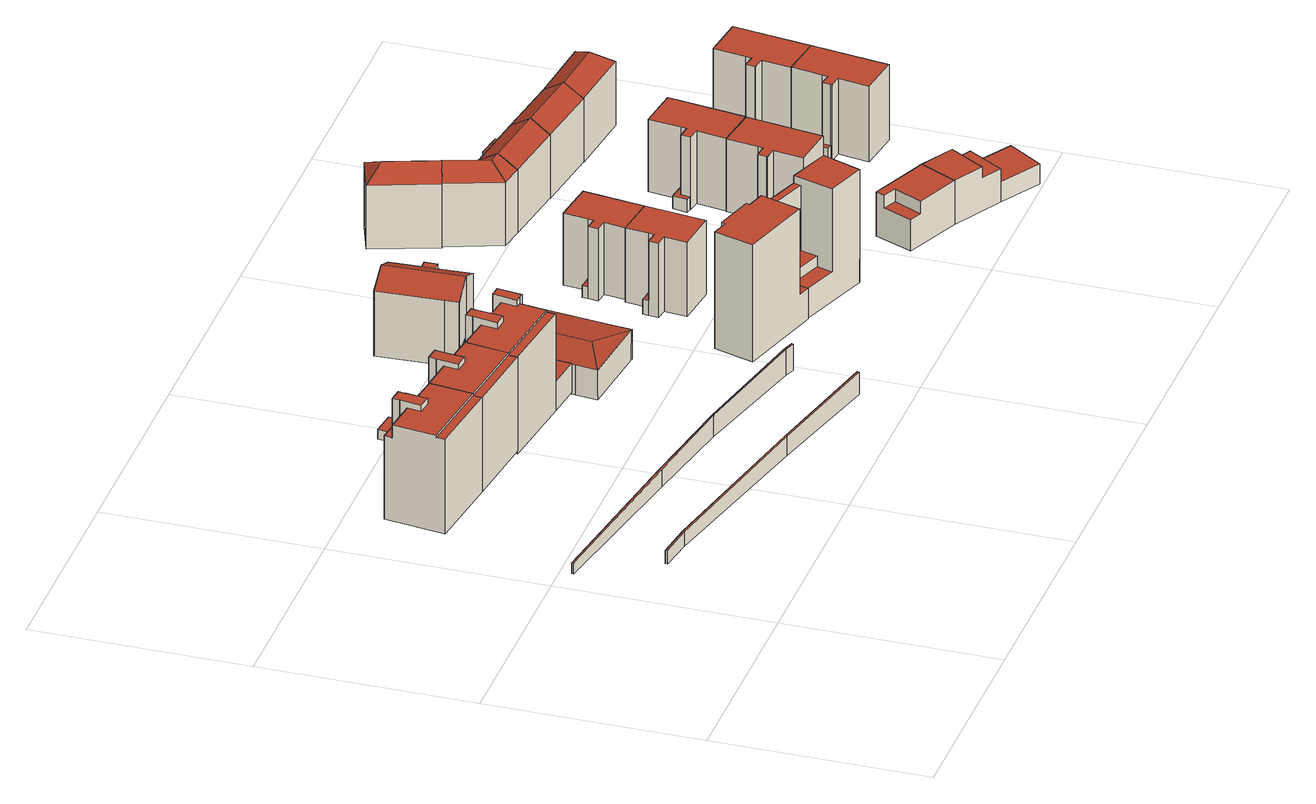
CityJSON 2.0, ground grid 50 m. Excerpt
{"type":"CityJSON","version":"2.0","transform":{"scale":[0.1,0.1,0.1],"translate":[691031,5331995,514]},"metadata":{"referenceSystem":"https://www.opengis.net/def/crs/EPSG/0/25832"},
"CityObjects":{
"building1":{"type":"Building","attributes":{"Gemeindeschluessel":"09162000","HoeheDach":"544.440","HoeheGrund":"519.430","Methode":"2000","NiedrigsteTraufeDesGebaeudes":"539.920","Geometrietyp2DReferenz":"3000","function":"31001_1000","roofType":"1000","measuredHeight":25.01,"storeysAboveGround":8},"geometry":[{"type":"MultiSurface","lod":"2","boundaries":[[[0,1,2,3,4,5,6,7]],[[8,9,10,11,12,13]],[[14,15,7,6]],[[16,13,12,17]],[[1,0,18,19]],[[20,21,22,23]],[[17,24,25,16]],[[26,3,2,27,28]],[[29,30,31,32]],[[33,34,5,4]],[[32,31,10,9]],[[11,10,31,30,28,22,21]],[[26,29,32,9,8,33,4,3]],[[15,25,24,20,23,18,0,7]],[[26,28,30,29]],[[19,27,2,1]],[[11,21,20,24,17,12]],[[22,28,27,19,18,23]],[[8,13,16,25,15,14,34,33]],[[34,14,6,5]]],"semantics":{"surfaces":[{"type":"WallSurface"},{"type":"RoofSurface"},{"type":"GroundSurface"}],"values":[0,0,0,1,0,0,0,0,0,0,0,1,2,1,0,1,0,0,0,1]}}]},
"building2":{"type":"Building","attributes":{"Gemeindeschluessel":"09162000","HoeheDach":"523.778","HoeheGrund":"518.305","Methode":"2000","NiedrigsteTraufeDesGebaeudes":"521.542","Geometrietyp2DReferenz":"3000","function":"51009_1700","roofType":"1000","measuredHeight":5.47},"geometry":[{"type":"MultiSurface","lod":"2","boundaries":[[[35,36,37,38]],[[38,37,39,40]],[[41,42,43,44]],[[45,46,47,48]],[[40,39,49,50]],[[48,41,44,35,38,40,50,45]],[[46,49,39,37,36,43,42,47]],[[50,49,46,45]],[[44,43,36,35]],[[48,47,42,41]]],"semantics":{"surfaces":[{"type":"WallSurface"},{"type":"GroundSurface"},{"type":"RoofSurface"}],"values":[0,0,0,0,0,1,2,0,0,0]}}]},
"building3":{"type":"Building","attributes":{"Gemeindeschluessel":"09162000","HoeheDach":"524.938","HoeheGrund":"518.530","Methode":"2000","NiedrigsteTraufeDesGebaeudes":"521.142","Geometrietyp2DReferenz":"3000","function":"51009_1700","roofType":"1000","measuredHeight":6.41},"geometry":[{"type":"MultiSurface","lod":"2","boundaries":[[[51,52,53,54]],[[55,56,57,58]],[[59,60,56,55]],[[61,59,55,58,62,63,64,51,54,65]],[[58,57,66,62]],[[61,67,60,59]],[[63,68,69,64]],[[70,53,52,69,68,66,57,56,60,67]],[[64,69,52,51]],[[65,70,67,61]],[[54,53,70,65]],[[62,66,68,63]]],"semantics":{"surfaces":[{"type":"WallSurface"},{"type":"GroundSurface"},{"type":"RoofSurface"}],"values":[0,0,0,1,0,0,0,2,0,0,0,0]}}]},
"building4":{"type":"Building","attributes":{"Gemeindeschluessel":"09162000","HoeheDach":"544.410","HoeheGrund":"519.430","Methode":"2000","NiedrigsteTraufeDesGebaeudes":"540.010","Geometrietyp2DReferenz":"3000","function":"31001_1000","roofType":"1000","measuredHeight":24.98,"storeysAboveGround":8},"geometry":[{"type":"MultiSurface","lod":"2","boundaries":[[[71,72,73,33]],[[74,75,76,77]],[[78,79,72,71,80,74,77,81]],[[71,33,8,82,83,84,85,80]],[[86,87,88,89,90,91]],[[74,80,85,92,75]],[[92,93,94,95,76,75]],[[96,97,90,89]],[[97,96,98,8,33,73,99,100]],[[76,95,81,77]],[[84,101,92,85]],[[94,93,86,91]],[[82,87,102,83]],[[89,88,98,96]],[[72,79,99,73]],[[82,8,98,88,87]],[[79,78,100,99]],[[78,81,95,94,91,90,97,100]],[[83,102,101,84]],[[92,101,102,87,86,93]]],"semantics":{"surfaces":[{"type":"WallSurface"},{"type":"RoofSurface"},{"type":"GroundSurface"}],"values":[0,1,0,2,0,0,0,0,0,0,0,0,0,1,1,0,0,1,0,1]}}]},
"building5":{"type":"Building","attributes":{"Gemeindeschluessel":"09162000","HoeheDach":"521.762","HoeheGrund":"519.450","Methode":"1000","NiedrigsteTraufeDesGebaeudes":"521.762","Geometrietyp2DReferenz":"3000","function":"31001_2000","roofType":"1000","measuredHeight":2.31},"geometry":[{"type":"MultiSurface","lod":"2","boundaries":[[[103,104,105,106]],[[107,108,109,110]],[[106,107,110,103]],[[103,110,109,104]],[[104,109,108,105]],[[105,108,107,106]]],"semantics":{"surfaces":[{"type":"GroundSurface"},{"type":"RoofSurface"},{"type":"WallSurface"}],"values":[0,1,2,2,2,2]}}]},
"building6":{"type":"Building","attributes":{"Gemeindeschluessel":"09162000","HoeheDach":"544.470","HoeheGrund":"518.720","Methode":"2000","NiedrigsteTraufeDesGebaeudes":"539.990","Geometrietyp2DReferenz":"3000","function":"31001_1000","roofType":"1000","measuredHeight":25.75,"storeysAboveGround":8},"geometry":[{"type":"MultiSurface","lod":"2","boundaries":[[[111,112,113,114,115,116]],[[117,118,111,116]],[[119,120,74,113,112]],[[121,122,120,119,123,124,125,126,127,128,129]],[[124,130,131,125]],[[119,112,132,123]],[[133,77,74,120,122,72,134,135]],[[123,132,130,124]],[[77,133,115,114]],[[121,136,72,122]],[[137,138,139,140,141,142,143]],[[114,113,74,77]],[[126,125,131,144,145,143,142]],[[121,129,139,138,146,147,148,136]],[[127,141,140,128]],[[128,140,139,129]],[[149,145,144,150]],[[131,130,132,112,111,118]],[[133,135,147,146,151,152,153,117,116,115]],[[137,143,145,149,152,151]],[[146,138,137,151]],[[136,148,134,72]],[[148,147,135,134]],[[126,142,141,127]],[[150,153,152,149]],[[131,118,117,153,150,144]]],"semantics":{"surfaces":[{"type":"WallSurface"},{"type":"GroundSurface"},{"type":"RoofSurface"}],"values":[0,0,0,1,0,0,0,0,0,0,2,2,0,0,0,0,2,2,2,0,0,2,0,0,0,0]}}]},
"building7":{"type":"Building","attributes":{"Gemeindeschluessel":"09162000","HoeheDach":"521.721","HoeheGrund":"519.370","Methode":"1000","NiedrigsteTraufeDesGebaeudes":"521.721","Geometrietyp2DReferenz":"3000","function":"31001_2000","roofType":"1000","measuredHeight":2.35},"geometry":[{"type":"MultiSurface","lod":"2","boundaries":[[[154,155,156,157]],[[157,156,158,159]],[[160,158,156,155]],[[154,157,159,161]],[[161,160,155,154]],[[159,158,160,161]]],"semantics":{"surfaces":[{"type":"WallSurface"},{"type":"RoofSurface"},{"type":"GroundSurface"}],"values":[0,0,1,2,0,0]}}]},
"building8":{"type":"Building","attributes":{"Gemeindeschluessel":"09162000","HoeheDach":"525.774","HoeheGrund":"518.680","Methode":"1000","NiedrigsteTraufeDesGebaeudes":"525.774","Geometrietyp2DReferenz":"3000","function":"31001_2000","roofType":"1000","measuredHeight":7.09},"geometry":[{"type":"MultiSurface","lod":"2","boundaries":[[[162,163,164,165]],[[129,166,167,128]],[[128,167,163,162]],[[164,163,167,166,168]],[[165,164,168,121]],[[162,165,121,129,128]],[[121,168,166,129]]],"semantics":{"surfaces":[{"type":"WallSurface"},{"type":"RoofSurface"},{"type":"GroundSurface"}],"values":[0,0,0,1,0,2,0]}}]},
"building9":{"type":"Building","attributes":{"Gemeindeschluessel":"09162000","HoeheDach":"526.280","HoeheGrund":"518.330","Methode":"2000","NiedrigsteTraufeDesGebaeudes":"525.579","Geometrietyp2DReferenz":"3000","function":"31001_1000","roofType":"3200","measuredHeight":7.95,"storeysAboveGround":2},"geometry":[{"type":"MultiSurface","lod":"2","boundaries":[[[169,170,171,172,173,174]],[[175,176,170,169,177]],[[178,171,170,176]],[[179,180,181,172]],[[174,173,182,183,184,185,186]],[[187,188,189,186,185]],[[179,172,171,178]],[[177,169,174,186,189]],[[175,188,187,190,191,192,180,179,178,176]],[[191,183,182,192]],[[187,185,184,190]],[[190,184,183,191]],[[173,172,181,182]],[[180,192,182,181]],[[175,177,189,188]]],"semantics":{"surfaces":[{"type":"RoofSurface"},{"type":"WallSurface"},{"type":"GroundSurface"}],"values":[0,1,1,1,0,1,1,0,2,1,1,1,0,1,1]}}]},
"building10":{"type":"Building","attributes":{"Gemeindeschluessel":"09162000","HoeheDach":"522.539","HoeheGrund":"518.330","Methode":"1000","NiedrigsteTraufeDesGebaeudes":"522.539","Geometrietyp2DReferenz":"3000","function":"31001_2000","roofType":"1000","measuredHeight":4.21},"geometry":[{"type":"MultiSurface","lod":"2","boundaries":[[[192,180,193,194]],[[195,196,197,198]],[[195,198,193,180]],[[199,200,201,202]],[[192,199,202,203,196,195,180]],[[203,204,197,196]],[[193,198,197,204,201,200,194]],[[203,202,201,204]],[[199,192,194,200]]],"semantics":{"surfaces":[{"type":"WallSurface"},{"type":"GroundSurface"},{"type":"RoofSurface"}],"values":[0,0,0,0,1,0,2,0,0]}}]},
"building11":{"type":"Building","attributes":{"Gemeindeschluessel":"09162000","HoeheDach":"537.360","HoeheGrund":"518.570","Methode":"2000","NiedrigsteTraufeDesGebaeudes":"534.530","Geometrietyp2DReferenz":"3000","function":"31001_1000","roofType":"3100","measuredHeight":18.79,"storeysAboveGround":5},"geometry":[{"type":"MultiSurface","lod":"2","boundaries":[[[205,206,207,208]],[[209,210,211,212,213]],[[214,215,216,217]],[[218,219,220,221]],[[216,215,222,223,212,211,224]],[[225,218,221,226,214,217,227,210,209,228,229,230]],[[229,228,208,207]],[[227,224,211,210]],[[217,216,224,227]],[[209,213,208,228]],[[225,231,219,218]],[[225,230,206,205,231]],[[229,207,206,230]],[[226,222,215,214]],[[223,220,219,231,205,208,213,212]],[[226,221,220,223,222]]],"semantics":{"surfaces":[{"type":"RoofSurface"},{"type":"WallSurface"},{"type":"GroundSurface"}],"values":[0,1,1,1,0,2,1,1,1,1,1,1,1,1,0,1]}}]},
"building12":{"type":"Building","attributes":{"Gemeindeschluessel":"09162000","HoeheDach":"543.420","HoeheGrund":"514.666","Methode":"2000","NiedrigsteTraufeDesGebaeudes":"522.170","Geometrietyp2DReferenz":"3000","function":"31001_1000","roofType":"1000","measuredHeight":28.75,"storeysAboveGround":3},"geometry":[{"type":"MultiSurface","lod":"2","boundaries":[[[232,233,234,235,236,237,238,239]],[[240,241,242,243]],[[244,245,236,235,246,247]],[[248,244,247,241,240,249,250,251]],[[252,248,251,253,234,233]],[[254,239,238,255]],[[241,247,246,242]],[[255,238,237,256]],[[239,254,257,232]],[[248,252,257,254,255,256,245,244]],[[256,237,236,245]],[[250,249,258,259]],[[232,257,252,233]],[[251,250,259,253]],[[234,253,259,258,243,242,246,235]],[[249,240,243,258]]],"semantics":{"surfaces":[{"type":"RoofSurface"},{"type":"WallSurface"},{"type":"GroundSurface"}],"values":[0,1,1,1,1,1,0,1,1,2,1,1,1,0,1,0]}}]},
"building13":{"type":"Building","attributes":{"Gemeindeschluessel":"09162000","HoeheDach":"535.860","HoeheGrund":"517.560","Methode":"2000","NiedrigsteTraufeDesGebaeudes":"521.160","Geometrietyp2DReferenz":"3000","function":"31001_1000","roofType":"1000","measuredHeight":18.3,"storeysAboveGround":6},"geometry":[{"type":"MultiSurface","lod":"2","boundaries":[[[260,261,262,263,264]],[[265,261,266,267,268]],[[269,270,271,272]],[[273,274,270,269]],[[272,271,275,276]],[[271,270,274,277,263,262,278,279,275]],[[280,277,274,273]],[[281,266,261,260]],[[265,278,262,261]],[[282,267,266,281]],[[268,279,278,265]],[[276,275,279,268,283]],[[283,268,267,282]],[[264,263,277,280]],[[273,269,272,276,283,282,281,260,264,280]]],"semantics":{"surfaces":[{"type":"WallSurface"},{"type":"RoofSurface"},{"type":"GroundSurface"}],"values":[0,1,0,0,0,1,0,0,0,0,0,0,0,0,2]}}]},
"building14":{"type":"Building","attributes":{"Gemeindeschluessel":"09162000","HoeheDach":"535.870","HoeheGrund":"518.187","Methode":"2000","NiedrigsteTraufeDesGebaeudes":"521.090","Geometrietyp2DReferenz":"3000","function":"31001_1000","roofType":"1000","measuredHeight":17.68,"storeysAboveGround":6},"geometry":[{"type":"MultiSurface","lod":"2","boundaries":[[[284,285,286,287,288]],[[288,287,289,290]],[[291,292,293,294]],[[295,277,263,296]],[[294,293,277,295]],[[297,298,299,292,291]],[[296,263,300,301]],[[301,300,285,284]],[[287,286,302,303]],[[303,298,304,289,287]],[[290,289,304,305]],[[303,302,299,298]],[[295,296,301,284,288,290,305,297,291,294]],[[300,263,277,293,292,299,302,286,285]],[[305,304,298,297]]],"semantics":{"surfaces":[{"type":"WallSurface"},{"type":"RoofSurface"},{"type":"GroundSurface"}],"values":[0,0,0,0,0,0,0,0,0,1,0,0,2,1,0]}}]},
"building15":{"type":"Building","attributes":{"Gemeindeschluessel":"09162000","HoeheDach":"542.610","HoeheGrund":"514.926","Methode":"2000","NiedrigsteTraufeDesGebaeudes":"522.190","Geometrietyp2DReferenz":"3000","function":"31001_1000","roofType":"1000","measuredHeight":27.68,"storeysAboveGround":3},"geometry":[{"type":"MultiSurface","lod":"2","boundaries":[[[306,307,308,309]],[[306,309,310,311,312,313,314,315]],[[316,317,251,250,318,319,320,321]],[[322,316,321,310,309,308]],[[312,311,320,319]],[[322,308,307,323]],[[317,323,307,306,315,251]],[[311,310,321,320]],[[313,312,319,318]],[[314,313,318,250]],[[317,316,322,323]],[[315,314,250,251]]],"semantics":{"surfaces":[{"type":"RoofSurface"},{"type":"WallSurface"},{"type":"GroundSurface"}],"values":[0,1,1,1,1,1,1,0,0,1,2,0]}}]},
"building16":{"type":"Building","attributes":{"Gemeindeschluessel":"09162000","HoeheDach":"536.530","HoeheGrund":"518.090","Methode":"2000","NiedrigsteTraufeDesGebaeudes":"533.651","Geometrietyp2DReferenz":"3000","function":"31001_1000","roofType":"3100","measuredHeight":18.44,"storeysAboveGround":5},"geometry":[{"type":"MultiSurface","lod":"2","boundaries":[[[324,325,326,327]],[[328,326,325,329]],[[330,331,332,333]],[[332,329,334,335,333]],[[336,331,330,337,338,324,327]],[[338,337,335,334,339]],[[336,327,326,328,340]],[[338,339,325,324]],[[330,333,335,337]],[[336,340,332,331]],[[340,328,329,332]],[[329,325,339,334]]],"semantics":{"surfaces":[{"type":"WallSurface"},{"type":"RoofSurface"},{"type":"GroundSurface"}],"values":[0,1,0,1,2,0,0,0,0,0,1,1]}}]},
"building17":{"type":"Building","attributes":{"Gemeindeschluessel":"09162000","HoeheDach":"536.560","HoeheGrund":"517.940","Methode":"2000","NiedrigsteTraufeDesGebaeudes":"533.605","Geometrietyp2DReferenz":"3000","function":"31001_1000","roofType":"3200","measuredHeight":18.62,"storeysAboveGround":5},"geometry":[{"type":"MultiSurface","lod":"2","boundaries":[[[341,342,343,344]],[[345,342,346]],[[347,348,346,349]],[[350,343,342,345]],[[351,344,343,350,352]],[[341,349,346,342]],[[348,352,350,345,346]],[[351,352,348,347]],[[351,347,349,341,344]]],"semantics":{"surfaces":[{"type":"WallSurface"},{"type":"RoofSurface"},{"type":"GroundSurface"}],"values":[0,1,0,1,0,0,1,0,2]}}]},
"building18":{"type":"Building","attributes":{"Gemeindeschluessel":"09162000","HoeheDach":"520.670","HoeheGrund":"518.100","Methode":"2000","NiedrigsteTraufeDesGebaeudes":"520.670","Geometrietyp2DReferenz":"3000","function":"51009_1610","roofType":"1000","measuredHeight":2.57},"geometry":[{"type":"MultiSurface","lod":"2","boundaries":[[[353,354,355,356]],[[357,354,353,358]],[[359,356,355,360]],[[359,360,357,358]],[[358,353,356,359]],[[360,355,354,357]]],"semantics":{"surfaces":[{"type":"RoofSurface"},{"type":"WallSurface"},{"type":"GroundSurface"}],"values":[0,1,1,2,1,1]}}]},
"building19":{"type":"Building","attributes":{"Gemeindeschluessel":"09162000","HoeheDach":"525.450","HoeheGrund":"514.578","Methode":"2000","NiedrigsteTraufeDesGebaeudes":"522.340","Geometrietyp2DReferenz":"3000","function":"31001_1000","roofType":"1000","measuredHeight":10.87,"storeysAboveGround":3},"geometry":[{"type":"MultiSurface","lod":"2","boundaries":[[[361,362,363,364]],[[365,366,367,368]],[[361,364,369,366,365,370]],[[371,363,362,372]],[[363,371,369,364]],[[362,361,370,373,374,372]],[[371,372,374,367,366,369]],[[368,367,374,373]],[[365,368,373,370]]],"semantics":{"surfaces":[{"type":"GroundSurface"},{"type":"WallSurface"},{"type":"RoofSurface"}],"values":[0,1,1,1,1,1,2,1,2]}}]},
"building20":{"type":"Building","attributes":{"Gemeindeschluessel":"09162000","HoeheDach":"535.840","HoeheGrund":"517.936","Methode":"2000","NiedrigsteTraufeDesGebaeudes":"521.140","Geometrietyp2DReferenz":"3000","function":"31001_1000","roofType":"1000","measuredHeight":17.9,"storeysAboveGround":6},"geometry":[{"type":"MultiSurface","lod":"2","boundaries":[[[375,376,377,378,379]],[[380,381,382,383,384]],[[383,382,385,386]],[[387,388,389,390,378,377,391,385,382,381]],[[392,393,376,375]],[[384,383,394,395]],[[396,397,393,392]],[[398,399,400,380,384,395,396,392,375,379,401]],[[400,387,381,380]],[[386,385,391,402]],[[383,386,402,376,393,397,394]],[[395,394,397,396]],[[401,390,389,398]],[[398,389,388,399]],[[379,378,390,401]],[[399,388,387,400]],[[402,391,377,376]]],"semantics":{"surfaces":[{"type":"WallSurface"},{"type":"RoofSurface"},{"type":"GroundSurface"}],"values":[0,0,0,1,0,0,0,2,0,0,1,0,0,0,0,0,0]}}]},
"building21":{"type":"Building","attributes":{"Gemeindeschluessel":"09162000","HoeheDach":"536.523","HoeheGrund":"518.060","Methode":"1000","NiedrigsteTraufeDesGebaeudes":"533.576","Geometrietyp2DReferenz":"3000","function":"31001_1000","roofType":"3100","measuredHeight":18.46,"storeysAboveGround":5},"geometry":[{"type":"MultiSurface","lod":"2","boundaries":[[[324,403,404,405]],[[406,407,408,409,410]],[[336,327,324,405,406,410]],[[327,326,403,324]],[[405,404,407,406]],[[410,409,411,336]],[[409,408,412,411]],[[336,411,412,326,327]],[[408,407,404,403,326,412]]],"semantics":{"surfaces":[{"type":"WallSurface"},{"type":"GroundSurface"},{"type":"RoofSurface"}],"values":[0,0,1,0,0,0,2,0,2]}}]},
"building22":{"type":"Building","attributes":{"Gemeindeschluessel":"09162000","HoeheDach":"535.860","HoeheGrund":"518.058","Methode":"2000","NiedrigsteTraufeDesGebaeudes":"521.160","Geometrietyp2DReferenz":"3000","function":"31001_1000","roofType":"1000","measuredHeight":17.8,"storeysAboveGround":6},"geometry":[{"type":"MultiSurface","lod":"2","boundaries":[[[413,414,415,416]],[[417,418,419,420]],[[421,422,423,424,425,419,418]],[[421,426,427,422]],[[420,419,425,428]],[[422,427,429,423]],[[430,431,432,433]],[[433,432,434,435]],[[436,424,437,414,413]],[[430,433,435,438,439,417,420,428,436,413,416]],[[435,434,440,438]],[[438,440,426,421,439]],[[439,421,418,417]],[[416,415,431,430]],[[423,429,437,424]],[[434,432,431,415,414,437,429,427,426,440]],[[428,425,424,436]]],"semantics":{"surfaces":[{"type":"WallSurface"},{"type":"RoofSurface"},{"type":"GroundSurface"}],"values":[0,0,1,0,0,0,0,0,0,2,0,0,0,0,0,1,0]}}]},
"building23":{"type":"Building","attributes":{"Gemeindeschluessel":"09162000","HoeheDach":"525.400","HoeheGrund":"514.559","Methode":"2000","NiedrigsteTraufeDesGebaeudes":"522.660","Geometrietyp2DReferenz":"3000","function":"31001_1000","roofType":"1000","measuredHeight":10.84,"storeysAboveGround":3},"geometry":[{"type":"MultiSurface","lod":"2","boundaries":[[[441,442,443,444]],[[363,445,446,364]],[[443,447,448,444]],[[445,442,441,446]],[[448,447,371,369]],[[364,369,371,363]],[[446,441,444,448,369,364]],[[363,371,447,443,442,445]]],"semantics":{"surfaces":[{"type":"RoofSurface"},{"type":"GroundSurface"},{"type":"WallSurface"}],"values":[0,1,2,2,0,2,2,2]}}]},
"building24":{"type":"Building","attributes":{"Gemeindeschluessel":"09162000","HoeheDach":"536.473","HoeheGrund":"517.960","Methode":"1000","NiedrigsteTraufeDesGebaeudes":"533.610","Geometrietyp2DReferenz":"3000","function":"31001_1000","roofType":"3100","measuredHeight":18.51,"storeysAboveGround":5},"geometry":[{"type":"MultiSurface","lod":"2","boundaries":[[[449,450,451,452]],[[453,454,409,408,407]],[[455,454,453,456,449,452]],[[409,454,455,457]],[[453,407,404,456]],[[409,457,458,408]],[[457,455,452,451,458]],[[458,451,450,404,407,408]],[[456,404,450,449]]],"semantics":{"surfaces":[{"type":"WallSurface"},{"type":"GroundSurface"},{"type":"RoofSurface"}],"values":[0,0,1,0,0,2,0,2,0]}}]},
"building25":{"type":"Building","attributes":{"Gemeindeschluessel":"09162000","HoeheDach":"519.500","HoeheGrund":"514.559","Methode":"2000","NiedrigsteTraufeDesGebaeudes":"519.500","Geometrietyp2DReferenz":"3000","function":"31001_1000","roofType":"1000","measuredHeight":4.94,"storeysAboveGround":3},"geometry":[{"type":"MultiSurface","lod":"2","boundaries":[[[459,460,445,461]],[[446,462,461,445]],[[445,460,463,446]],[[463,464,462,446]],[[459,461,462,464]],[[460,459,464,463]]],"semantics":{"surfaces":[{"type":"WallSurface"},{"type":"GroundSurface"},{"type":"RoofSurface"}],"values":[0,0,1,0,2,0]}}]},
"building26":{"type":"Building","attributes":{"Gemeindeschluessel":"09162000","HoeheDach":"520.540","HoeheGrund":"517.970","Methode":"2000","NiedrigsteTraufeDesGebaeudes":"520.540","Geometrietyp2DReferenz":"3000","function":"51009_1610","roofType":"1000","measuredHeight":2.57},"geometry":[{"type":"MultiSurface","lod":"2","boundaries":[[[465,466,467,468]],[[469,470,471,472]],[[466,471,470,467]],[[468,469,472,465]],[[468,467,470,469]],[[472,471,466,465]]],"semantics":{"surfaces":[{"type":"WallSurface"},{"type":"RoofSurface"},{"type":"GroundSurface"}],"values":[0,0,1,2,0,0]}}]},
"building27":{"type":"Building","attributes":{"Gemeindeschluessel":"09162000","HoeheDach":"520.108","HoeheGrund":"517.500","Methode":"1000","NiedrigsteTraufeDesGebaeudes":"520.108","Geometrietyp2DReferenz":"3000","function":"31001_2000","roofType":"1000","measuredHeight":2.61},"geometry":[{"type":"MultiSurface","lod":"2","boundaries":[[[473,474,475,476]],[[477,478,479,480]],[[473,480,479,474]],[[474,479,478,475]],[[476,477,480,473]],[[475,478,477,476]]],"semantics":{"surfaces":[{"type":"GroundSurface"},{"type":"RoofSurface"},{"type":"WallSurface"}],"values":[0,1,2,2,2,2]}}]},
"building28":{"type":"Building","attributes":{"Gemeindeschluessel":"09162000","HoeheDach":"521.220","HoeheGrund":"517.821","Methode":"2000","NiedrigsteTraufeDesGebaeudes":"521.220","Geometrietyp2DReferenz":"3000","function":"31001_2000","roofType":"1000","measuredHeight":3.4,"storeysAboveGround":1},"geometry":[{"type":"MultiSurface","lod":"2","boundaries":[[[481,482,483,484]],[[485,486,487,488]],[[484,485,488,481]],[[482,487,486,483]],[[484,483,486,485]],[[488,487,482,481]]],"semantics":{"surfaces":[{"type":"WallSurface"},{"type":"GroundSurface"},{"type":"RoofSurface"}],"values":[0,0,1,2,0,0]}}]},
"building29":{"type":"Building","attributes":{"Gemeindeschluessel":"09162000","HoeheDach":"520.350","HoeheGrund":"517.800","Methode":"2000","NiedrigsteTraufeDesGebaeudes":"520.350","Geometrietyp2DReferenz":"3000","function":"51009_1610","roofType":"1000","measuredHeight":2.55},"geometry":[{"type":"MultiSurface","lod":"2","boundaries":[[[489,490,491,492]],[[493,494,495,496]],[[492,493,496,489]],[[489,496,495,490]],[[490,495,494,491]],[[491,494,493,492]]],"semantics":{"surfaces":[{"type":"GroundSurface"},{"type":"RoofSurface"},{"type":"WallSurface"}],"values":[0,1,2,2,2,2]}}]},
"building30":{"type":"Building","attributes":{"Gemeindeschluessel":"09162000","HoeheDach":"535.860","HoeheGrund":"517.256","Methode":"2000","NiedrigsteTraufeDesGebaeudes":"520.860","Geometrietyp2DReferenz":"3000","function":"31001_1000","roofType":"1000","measuredHeight":18.6,"storeysAboveGround":6},"geometry":[{"type":"MultiSurface","lod":"2","boundaries":[[[497,498,499,500]],[[501,502,503,504,505]],[[506,507,508,501,505,509,510,511,512,497,500]],[[507,513,514,508]],[[500,499,515,506]],[[505,504,516,509]],[[511,517,518,512]],[[506,515,513,507]],[[504,503,519,520]],[[509,516,521,510]],[[504,520,522,518,517,521,516]],[[514,513,515,499,498,523,524,519,503,502]],[[522,524,523,518]],[[520,519,524,522]],[[508,514,502,501]],[[512,518,523,498,497]],[[510,521,517,511]]],"semantics":{"surfaces":[{"type":"WallSurface"},{"type":"GroundSurface"},{"type":"RoofSurface"}],"values":[0,0,1,0,0,0,0,0,0,0,2,2,0,0,0,0,0]}}]},
"building31":{"type":"Building","attributes":{"Gemeindeschluessel":"09162000","HoeheDach":"536.550","HoeheGrund":"517.950","Methode":"2000","NiedrigsteTraufeDesGebaeudes":"533.578","Geometrietyp2DReferenz":"3000","function":"31001_1000","roofType":"3200","measuredHeight":18.6,"storeysAboveGround":5},"geometry":[{"type":"MultiSurface","lod":"2","boundaries":[[[525,526,527,528,451]],[[529,530,531]],[[527,532,529,531,528]],[[533,526,525,534,535]],[[527,526,533,532]],[[450,451,528,531,530,536]],[[450,534,525,451]],[[536,535,534,450]],[[532,533,535,536,530,529]]],"semantics":{"surfaces":[{"type":"WallSurface"},{"type":"RoofSurface"},{"type":"GroundSurface"}],"values":[0,1,1,2,0,1,0,0,0]}}]},
"building32":{"type":"Building","attributes":{"Gemeindeschluessel":"09162000","HoeheDach":"535.830","HoeheGrund":"517.704","Methode":"2000","NiedrigsteTraufeDesGebaeudes":"520.800","Geometrietyp2DReferenz":"3000","function":"31001_1000","roofType":"1000","measuredHeight":18.13,"storeysAboveGround":6},"geometry":[{"type":"MultiSurface","lod":"2","boundaries":[[[537,538,539,540]],[[541,542,543,544]],[[545,546,538,537]],[[547,548,549,550]],[[551,547,546,545]],[[552,553,554,555]],[[550,549,556,557]],[[558,559,548,547,551]],[[560,541,544,558,551,545,537,540,561,552,555]],[[560,562,542,541]],[[544,543,559,558]],[[543,542,562,554,553,563,556,549,548,559]],[[547,550,557,564,539,538,546]],[[555,554,562,560]],[[540,539,564,561]],[[557,556,563,564]],[[561,564,563,553,552]]],"semantics":{"surfaces":[{"type":"WallSurface"},{"type":"GroundSurface"},{"type":"RoofSurface"}],"values":[0,0,0,0,0,0,0,0,1,0,0,2,2,0,0,0,0]}}]}
},
"vertices":[
[77,874,290],[77,874,259],[80,893,259],[80,893,54],[61,752,54],[61,752,286],[64,773,286],[64,773,290],[264,870,54],[186,879,54],[186,879,304],[187,879,304],[187,879,259],[264,870,259],[250,750,286],[250,750,290],[262,851,259],[185,861,259],[153,865,290],[153,865,259],[181,829,290],[181,829,304],[149,833,304],[149,833,290],[185,861,290],[262,851,290],[156,883,54],[156,883,259],[156,883,304],[159,900,54],[159,900,304],[189,896,304],[189,896,54],[247,729,54],[247,729,286],
[598,172,43],[598,172,90],[880,101,98],[880,101,43],[878,96,98],[878,96,43],[102,280,43],[102,280,75],[181,268,78],[181,268,43],[180,263,43],[180,263,78],[101,275,75],[101,275,43],[597,167,90],[597,167,43],
[902,266,45],[902,266,108],[621,336,97],[621,336,45],[394,385,45],[394,385,87],[622,340,97],[622,340,45],[1,455,45],[1,455,71],[0,450,45],[904,270,45],[929,261,45],[927,257,45],[393,380,45],[904,270,108],[0,450,71],[929,261,109],[927,257,109],[393,380,87],
[427,708,54],[427,708,285],[247,729,285],[445,847,260],[370,856,260],[368,838,260],[443,828,260],[429,728,291],[429,728,285],[445,847,54],[443,828,291],[339,860,54],[342,877,54],[372,873,54],[370,856,54],[332,808,304],[339,860,304],[339,860,260],[336,842,260],[336,842,291],[332,808,291],[370,856,304],[364,805,304],[364,805,291],[368,838,291],[262,851,260],[262,851,291],[264,870,260],[250,750,285],[250,750,291],[372,873,304],[342,877,304],
[380,959,54],[385,1003,54],[440,996,54],[435,953,54],[435,953,78],[440,996,78],[385,1003,78],[380,959,78],
[516,780,305],[524,837,305],[524,837,260],[521,818,260],[521,818,290],[516,780,290],[545,777,290],[545,777,305],[524,837,47],[445,847,47],[617,684,47],[427,708,47],[526,854,47],[554,850,47],[552,834,47],[628,824,47],[648,822,47],[640,765,47],[628,767,47],[554,850,305],[552,834,305],[526,854,305],[443,828,290],[430,729,285],[430,729,290],[617,684,285],[615,768,305],[628,766,305],[628,767,305],[640,765,305],[648,822,305],[628,824,305],[623,825,305],[552,834,260],[623,825,260],[628,766,290],[620,705,290],[620,705,285],[620,805,260],[550,814,260],[615,768,290],[620,805,290],[550,814,290],
[464,949,54],[464,949,77],[469,993,77],[469,993,54],[522,986,77],[522,986,54],[517,942,77],[517,942,54],
[709,756,47],[709,756,118],[699,674,118],[699,674,47],[628,767,118],[640,765,118],[617,684,118],
[870,596,116],[871,595,116],[877,647,116],[903,874,116],[808,832,123],[788,658,123],[867,596,43],[871,595,43],[867,596,116],[877,647,43],[903,874,43],[897,875,43],[897,875,116],[725,895,116],[709,756,116],[699,674,116],[698,665,116],[693,616,116],[698,665,43],[692,615,43],[692,615,116],[699,674,43],[709,756,43],[725,895,43],
[897,875,85],[725,895,85],[896,892,43],[894,940,43],[894,940,85],[896,892,85],[729,931,43],[729,931,85],[789,935,85],[789,935,43],[847,938,43],[847,938,85],
[844,1020,205],[862,1021,205],[861,1050,205],[842,1050,205],[837,1122,46],[775,1119,46],[775,1119,232],[778,1119,234],[837,1122,206],[726,931,46],[726,931,206],[725,962,206],[725,962,46],[847,938,46],[847,938,206],[789,935,233],[789,935,46],[729,931,207],[787,934,234],[717,1116,206],[843,1020,46],[729,931,46],[717,1116,46],[842,1050,46],[861,1050,46],[862,1021,46],[843,1020,206],
[1021,460,294],[994,368,294],[1164,318,294],[1192,411,294],[1149,423,294],[1152,432,294],[1062,458,294],[1059,449,294],[1218,384,109],[1218,384,269],[1187,393,269],[1187,393,109],[1223,402,7],[1149,423,7],[1192,411,269],[1223,402,269],[1195,309,7],[1206,345,109],[1206,345,82],[1195,309,82],[994,368,7],[1164,318,82],[1059,449,7],[1062,458,7],[1152,432,7],[1021,460,7],[1175,354,109],[1175,354,82],
[1093,629,36],[1093,629,72],[1093,629,219],[1099,682,219],[1099,682,36],[1091,615,72],[1073,631,72],[1064,632,72],[1063,619,72],[1082,540,36],[1082,540,219],[1088,592,219],[1088,592,36],[1179,528,36],[1179,528,219],[1060,596,219],[1060,596,36],[1196,669,219],[1091,615,219],[1063,619,219],[1196,669,36],[1073,631,36],[1064,632,36],[1063,619,36],
[1077,735,42],[1077,735,219],[1080,758,219],[1080,758,71],[1080,758,42],[1081,771,71],[1081,771,42],[1117,824,42],[1117,824,219],[1214,811,219],[1214,811,42],[1196,669,42],[1099,682,42],[1110,768,42],[1110,768,71],[1110,768,219],[1106,731,219],[1106,731,42],[1108,754,219],[1108,754,71],[1090,770,71],[1090,770,42],
[1274,281,286],[1366,249,286],[1399,339,286],[1302,374,286],[1302,374,268],[1297,357,268],[1297,357,108],[1285,317,108],[1285,317,82],[1274,281,82],[1223,402,9],[1195,309,9],[1206,345,108],[1218,385,108],[1218,385,268],[1223,402,268],[1399,339,9],[1366,249,9],
[1303,1070,41],[1303,1070,197],[1297,1026,224],[1297,1026,41],[1296,1025,225],[1268,1029,225],[1189,1114,41],[1234,988,41],[1234,988,197],[1189,1114,197],[1233,1129,225],[1230,1128,223],[1290,979,41],[1230,1128,41],[1276,1144,41],[1276,1144,197],[1290,979,197],
[1223,1296,39],[1223,1296,196],[1276,1144,196],[1276,1144,39],[1191,1248,226],[1136,1265,196],[1189,1114,39],[1189,1114,196],[1136,1265,39],[1232,1129,226],[1230,1128,39],[1230,1128,224],
[1417,713,67],[1422,753,67],[1363,760,67],[1358,721,67],[1422,753,41],[1417,713,41],[1358,721,41],[1363,760,41],
[1523,186,6],[1561,274,6],[1697,216,6],[1654,130,6],[1553,173,83],[1553,173,114],[1585,239,114],[1585,239,83],[1654,130,114],[1523,186,83],[1697,216,114],[1561,274,114],[1552,253,83],[1552,253,114],
[1499,516,39],[1499,516,71],[1499,516,218],[1508,588,218],[1508,588,39],[1465,483,39],[1465,483,218],[1465,485,218],[1465,485,71],[1465,485,39],[1468,506,218],[1468,506,71],[1493,479,218],[1484,409,218],[1580,396,218],[1605,574,218],[1496,502,218],[1467,520,39],[1467,520,71],[1454,487,71],[1454,487,39],[1458,521,39],[1458,521,71],[1580,396,39],[1484,409,39],[1493,479,39],[1605,574,39],[1496,502,71],
[1303,1070,196],[1460,1048,196],[1460,1048,41],[1454,1004,41],[1454,1004,224],[1454,1002,225],[1447,957,196],[1447,957,41],[1290,979,196],[1296,1024,225],
[1533,768,41],[1533,768,219],[1630,755,219],[1630,755,41],[1478,664,41],[1478,664,72],[1483,698,72],[1483,698,41],[1490,662,72],[1493,683,72],[1521,679,72],[1523,693,72],[1491,697,72],[1490,662,219],[1493,683,219],[1491,697,41],[1521,679,219],[1605,574,41],[1605,574,219],[1508,588,219],[1508,588,41],[1518,656,219],[1518,656,41],[1523,693,41],[1523,693,219],[1490,660,41],[1490,662,41],[1490,660,219],
[1771,65,87],[1821,148,87],[1774,173,87],[1724,91,87],[1821,148,6],[1771,65,6],[1774,173,114],[1724,91,114],
[1619,1025,40],[1619,1025,196],[1614,980,224],[1614,980,40],[1454,1004,40],[1447,957,40],[1608,933,40],[1460,1048,40],[1608,933,196],[1614,979,225],
[1918,89,55],[1918,89,6],[1821,148,55],[1771,65,55],[1865,9,6],[1865,9,55],
[1727,503,40],[1727,503,65],[1687,509,65],[1687,509,40],[1695,568,40],[1695,568,65],[1734,563,65],[1734,563,40],
[1545,1105,35],[1550,1138,35],[1608,1129,35],[1604,1096,35],[1604,1096,61],[1608,1129,61],[1550,1138,61],[1545,1105,61],
[1742,591,38],[1742,591,72],[1696,598,72],[1696,598,38],[1707,674,38],[1707,674,72],[1753,668,72],[1753,668,38],
[1703,695,38],[1708,734,38],[1768,727,38],[1763,687,38],[1763,687,64],[1768,727,64],[1708,734,64],[1703,695,64],
[1825,544,33],[1825,544,219],[1922,531,219],[1922,531,33],[1781,440,33],[1781,440,219],[1782,443,219],[1782,443,69],[1782,443,33],[1897,351,33],[1800,364,33],[1810,436,33],[1770,445,33],[1775,479,33],[1784,478,33],[1815,473,33],[1800,364,219],[1810,436,219],[1897,351,219],[1770,445,69],[1784,478,69],[1815,473,69],[1785,463,219],[1785,463,69],[1775,479,69],[1813,459,69],[1815,473,219],[1813,459,219],
[1614,980,39],[1608,933,39],[1608,933,197],[1614,978,225],[1772,915,196],[1786,1007,196],[1747,965,225],[1772,914,196],[1772,914,39],[1619,1025,39],[1786,1008,39],[1786,1008,196],
[1799,655,37],[1799,655,68],[1808,654,68],[1808,654,37],[1825,544,37],[1825,544,218],[1834,612,218],[1834,612,37],[1794,620,37],[1794,620,68],[1806,619,68],[1806,619,218],[1809,639,218],[1809,639,68],[1806,619,37],[1850,724,37],[1850,724,218],[1947,711,218],[1947,711,37],[1838,635,218],[1838,635,68],[1806,616,37],[1806,616,218],[1922,531,37],[1840,649,37],[1922,531,218],[1840,649,218],[1840,649,68]
]}
